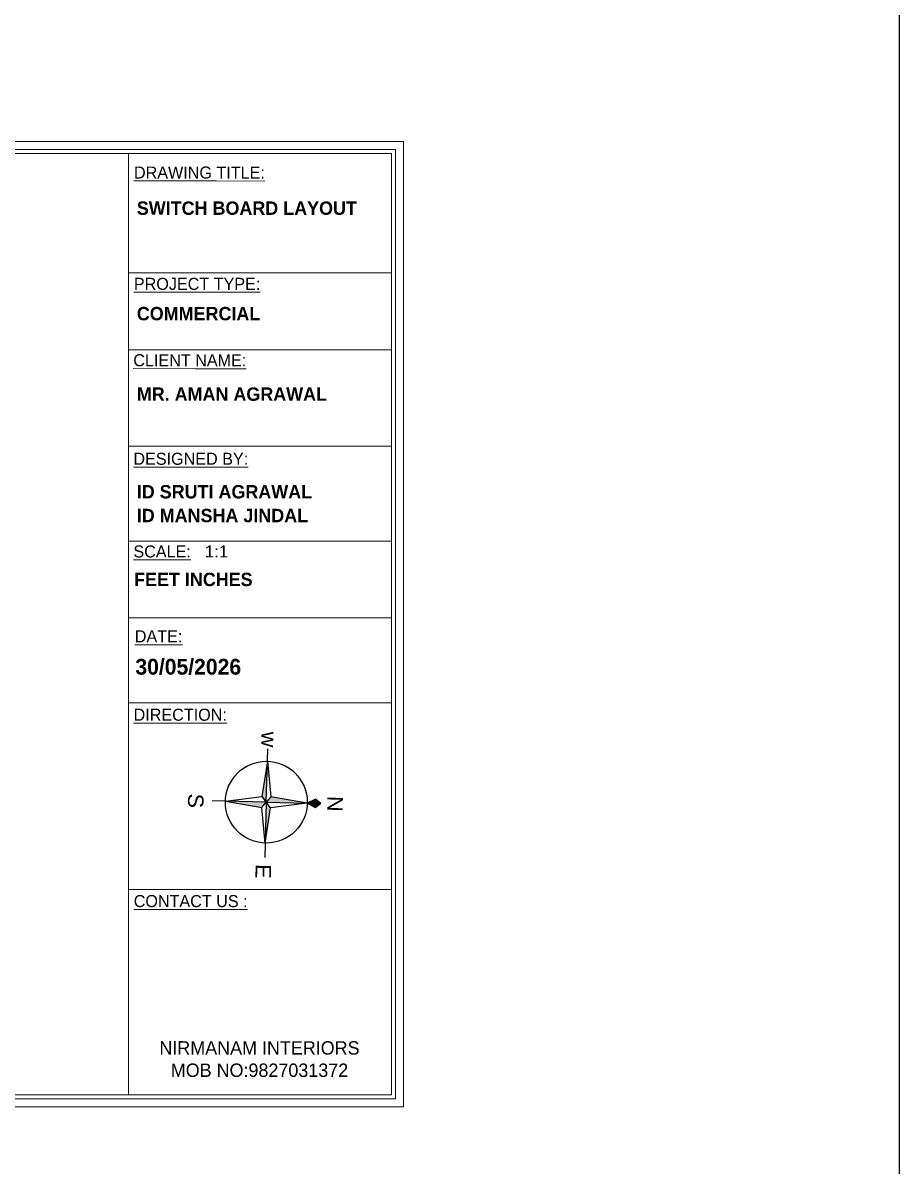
# Model space of a CAD drawing. Header units: inches. Extents: x -4677 to 18437, y -5264 to 2453.
# Drawn here: x 5089 to 5684, y -107 to 669 of the extents above; entities that cross this region are included whole.
import ezdxf

# ---------------------------------------------------------------- set-up
doc = ezdxf.new("R2010")
doc.units = ezdxf.units.IN
doc.layers.add('ELE', color=5, linetype='Continuous')
doc.layers.add('FUR', color=42, linetype='Continuous')
doc.layers.add('FURNI', color=140, linetype='Continuous', lineweight=18)
doc.styles.add('HEMI', font='stylu.ttf')
doc.styles.add('regular', font='swissl.ttf')
doc.styles.get("Standard").update_dxf_attribs({"font": 'arial.ttf'})

# ---------------------------------------------------------------- blocks, each defined once
blk = doc.blocks.new('A$C470D500B')
at = {"layer": 'ELE', "true_color": 0xed1f24}
h = blk.add_hatch(color=240, dxfattribs=at)
h.paths.add_polyline_path([(25.36, 49.16), (23.85, 47.28), (25.36, 44.35)])
h.paths.add_polyline_path([(25.36, 44.35), (26.88, 47.28), (25.36, 49.16)])
at = {"layer": 'ELE', "true_color": 0x000000}
h = blk.add_hatch(color=18, dxfattribs=at)
h.paths.add_polyline_path([(27.34, 28.11), (25.36, 29.71), (25.36, 15.08)])
h.paths.add_polyline_path([(40, 29.71), (27.34, 31.31), (25.36, 29.71)])
h.paths.add_polyline_path([(25.36, 44.35), (23.38, 31.31), (25.36, 29.71)])
h.paths.add_polyline_path([(23.38, 28.11), (25.36, 29.71), (10.73, 29.71)])
at = {"layer": 'ELE', "color": 240, "true_color": 0xed1f24}
for p, q in [((25.36, 49.16), (23.85, 47.28)), ((25.36, 49.16), (26.88, 47.28)), ((25.36, 44.35), (25.36, 49.16)), ((23.85, 47.28), (25.36, 44.35)), ((26.88, 47.28), (25.36, 44.35))]:
    blk.add_line(p, q, dxfattribs=at)
at = {"layer": 'ELE', "color": 18, "true_color": 0x000000}
for p, q in [((25.36, 44.35), (23.38, 31.31)), ((25.36, 29.71), (25.36, 44.35)), ((25.36, 44.35), (27.34, 31.31)), ((10.73, 29.71), (6.3, 29.71)), ((10.73, 29.71), (6.3, 29.71)), ((10.73, 29.71), (23.38, 31.31)), ((25.36, 29.71), (10.73, 29.71)), ((10.73, 29.71), (23.38, 28.11)), ((23.38, 31.31), (25.36, 29.71)), ((23.38, 28.11), (25.36, 29.71)), ((27.34, 31.31), (25.36, 29.71)), ((25.36, 29.71), (25.36, 15.08)), ((27.34, 28.11), (25.36, 29.71)), ((25.36, 29.71), (40, 29.71)), ((40, 29.71), (27.34, 31.31)), ((40, 29.71), (27.34, 28.11)), ((40, 29.71), (45.12, 29.71)), ((40, 29.71), (45.12, 29.71)), ((25.36, 15.08), (23.38, 28.11)), ((25.36, 15.08), (27.34, 28.11)), ((25.36, 15.08), (25.36, 10.4))]:
    blk.add_line(p, q, dxfattribs=at)
blk.add_circle((25.36, 29.71), 14.63, dxfattribs=at)
at = {"layer": 'ELE', "color": 240, "true_color": 0xed1f24}
blk.add_text('N', height=5.54, dxfattribs=at).set_placement((22.5, 51.52))
at = {"layer": 'ELE', "color": 18, "true_color": 0x000000}
for s, p in [('w', (0.11, 27.33)), ('E', (47.54, 26.51)), ('S', (22.95, 1.72))]:
    blk.add_text(s, height=5.54, dxfattribs=at).set_placement(p)

msp = doc.modelspace()

# ---------------------------------------------------------------- linework, layer by layer
msp.add_lwpolyline([(1316.42, 1445.89), (5684.29, 1445.89), (5684.29, -2808.49), (1316.42, -2808.49)], close=True)
at = {"layer": 'FURNI', "color": 18, "lineweight": 5, "true_color": 0x000000}
for p, q in [((5161.11, 580.57), (5161.11, -58.93)), ((5161.04, 499.46), (5339.54, 499.46)), ((5161.04, 447.16), (5339.54, 447.16)), ((5161.04, 381.77), (5339.54, 381.77)), ((5161.04, 317.13), (5339.54, 317.13)), ((5161.04, 265.16), (5339.54, 265.16)), ((5161.04, 207.26), (5339.54, 207.26)), ((5161.11, 80.64), (5339.61, 80.56))]:
    msp.add_line(p, q, dxfattribs=at)
for points in [[(4429.95, -67.12), (4429.95, 588.77), (5347.8, 588.77), (5347.8, -67.12)], [(4435.41, -61.66), (4435.41, 583.31), (5342.34, 583.31), (5342.34, -61.66)], [(4438.14, -58.93), (4438.14, 580.57), (5339.61, 580.57), (5339.61, -58.93)]]:
    msp.add_lwpolyline(points, close=True, dxfattribs=at)

# ---------------------------------------------------------------- block references
at = {"layer": 'FUR', "lineweight": 5, "xscale": 1.899363118449175, "yscale": 1.899363118449175, "zscale": 1.899363118449175, "rotation": 268.4687052230764}
msp.add_blockref('A$C470D500B', (5199.53, 189.52), dxfattribs=at)

# ---------------------------------------------------------------- texts
at = {"lineweight": 5, "attachment_point": 1, "rotation": 359.99056}
for s, insert, char_height, width, style in [('{\\LDRAWING TITLE:}', (5164.81, 571.69), 8.1927, 91.2209, 'HEMI'), ('{\\fStylus BT|b1|i0|c0|p34;SWITCH BOARD LAYOUT}', (5166.72, 547.97), 9.103, 154.7744, 'HEMI'), ('{\\LPROJECT TYPE:}', (5164.74, 496.09), 8.1927, 86.0574, 'HEMI'), ('{\\fStylus BT|b1|i0|c0|p34;COMMERCIAL}', (5166.72, 476.32), 9.103, 133.9554, 'HEMI'), ('{\\LCLIENT NAME:}', (5164.35, 444.2), 8.1927, 84.6491, 'HEMI'), ('{\\fStylus BT|b1|i0|c0|p34;MR. AMAN AGRAWAL}', (5166.72, 421.66), 9.103, 133.9554, 'HEMI'), ('{\\LDESIGNED BY:}', (5164.42, 377.26), 8.1927, 86.546, 'HEMI'), ('{\\fStylus BT|b1|i0|c0|p34;ID SRUTI AGRAWAL}', (5166.72, 355.32), 9.103, 120.7364, 'HEMI'), ('{\\fStylus BT|b1|i0|c0|p34;ID MANSHA JINDAL}', (5166.72, 339.17), 9.103, 120.7364, 'HEMI'), ('{\\LSCALE:}', (5164.42, 314.3), 8.193, 63.3701, 'HEMI'), ('1:1', (5212.9, 314.3), 8.193, 32.5727, 'regular'), ('{\\fStylus BT|b1|i0|c0|p34;FEET INCHES}', (5164.86, 295.77), 9.103, 120.7364, 'HEMI'), ('{\\LDATE:}', (5165.37, 256.66), 8.193, 63.3701, 'HEMI'), ('{\\fStylus BT|b1|i0|c0|p34;30/05/2026}', (5165.74, 237.25), 10.7291, 82.9894, 'HEMI'), ('{\\LDIRECTION:}', (5164.56, 203.4), 8.1927, 63.3701, 'HEMI'), ('{\\LCONTACT US :}', (5164.63, 76.79), 8.1927, 79.5928, 'HEMI'), ('\\pxqc;NIRMANAM INTERIORS\\PMOB NO:9827031372', (5172.84, -22.46), 9.103, 154.3443, 'HEMI')]:
    msp.add_mtext(s, dxfattribs=dict(at, insert=insert, char_height=char_height, width=width, style=style))

doc.saveas('drawing.dxf')
